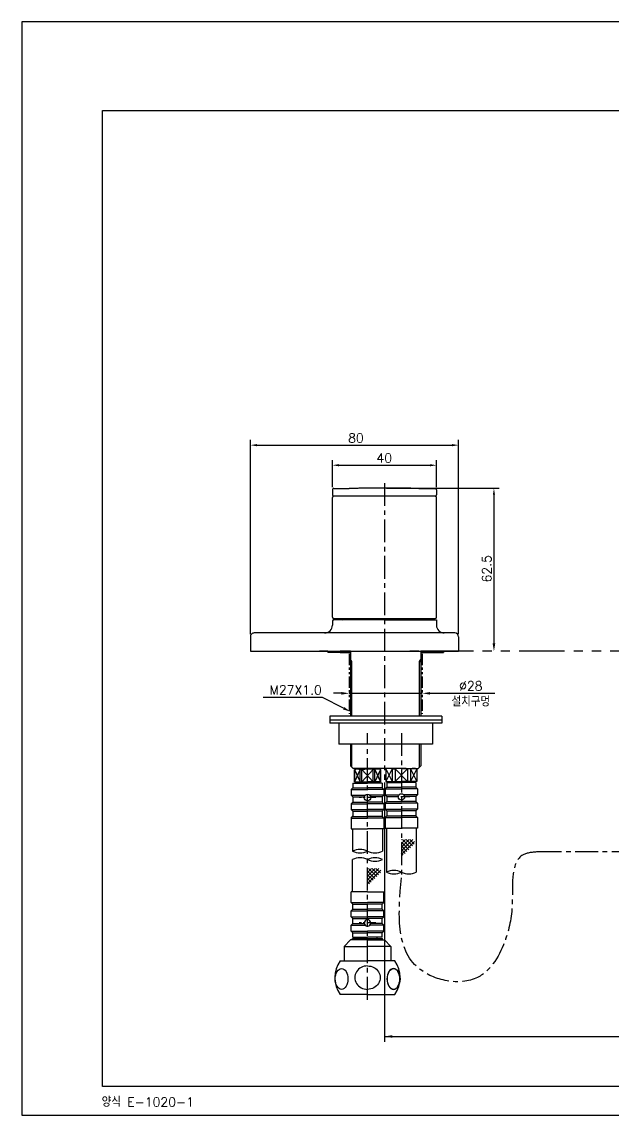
# Model space of a CAD drawing. Extents: x 2781 to 3375, y -6475 to -6055.
# Drawn here: x 2781 to 3008, y -6474.5 to -6054.5 of the extents above; entities that cross this region are included whole.
import ezdxf
from ezdxf.enums import TextEntityAlignment as Align

# ---------------------------------------------------------------- set-up
doc = ezdxf.new("R2010")
doc.units = 0
doc.header["$LTSCALE"] = 7
doc.header["$MEASUREMENT"] = 0
doc.linetypes.add('CENTER', pattern=[2, 1.25, -0.25, 0.25, -0.25])
doc.linetypes.add('PHANTOM2', pattern=[1.25, 0.625, -0.125, 0.125, -0.125, 0.125, -0.125])
doc.layers.get('0').update_dxf_attribs({"color": 2, "linetype": 'CONTINUOUS'})
for name, color, linetype in [('CL', 1, 'CENTER'), ('D', 2, 'CONTINUOUS'), ('DIM', 2, 'CONTINUOUS'), ('DWG', 7, 'CONTINUOUS'), ('PH', 3, 'PHANTOM2')]:
    doc.layers.add(name, color=color, linetype=linetype)
doc.styles.add('GHS', font='ROMANS.shx', dxfattribs={"bigfont": 'GHS.shx'})

# ---------------------------------------------------------------- blocks, each defined once
blk = doc.blocks.new('BORDER')
for p, q in [((1, 1), (0, 1)), ((0, 1), (0, 0)), ((0, 0), (1, 0))]:
    blk.add_line(p, q)

msp = doc.modelspace()

# ---------------------------------------------------------------- linework, layer by layer
at = {"color": 4}
for p, q in [((2811.95, -6463.53), (2811.95, -6088.53)), ((2811.95, -6088.53), (3360.95, -6088.53)), ((3360.95, -6463.53), (2811.95, -6463.53))]:
    msp.add_line(p, q, dxfattribs=at)
at = {"color": 2}
for p, q in [((2868.7, -6289.81), (2868.7, -6215.16)), ((2948.7, -6289.81), (2948.7, -6215.16)), ((2871.2, -6217.16), (2946.2, -6217.16)), ((2900.2, -6233.33), (2900.2, -6222.86)), ((2940.2, -6233.33), (2940.2, -6222.86)), ((2902.7, -6224.86), (2937.7, -6224.86)), ((2921, -6233.71), (2964.26, -6233.71)), ((2962.26, -6236.21), (2962.26, -6293.81)), ((2926.83, -6368.67), (2926.7, -6368.8)), ((2929.66, -6368.67), (2926.7, -6371.63)), ((2928.25, -6368.67), (2926.7, -6370.22)), ((2931.07, -6368.67), (2926.7, -6373.04)), ((2931.78, -6369.38), (2926.7, -6374.46)), ((2929.54, -6372.55), (2926.7, -6369.71)), ((2928.83, -6373.25), (2926.7, -6371.12)), ((2930.25, -6371.84), (2927.08, -6368.67)), ((2930.95, -6371.13), (2928.5, -6368.67)), ((2931.66, -6370.43), (2929.91, -6368.67)), ((2926.69, -6375.38), (2926.7, -6375.37)), ((2928.13, -6373.96), (2926.7, -6372.54)), ((2927.42, -6374.67), (2926.7, -6373.95)), ((2926.71, -6375.38), (2926.7, -6375.37)), ((2918.07, -6379.73), (2913.7, -6384.1)), ((2916.66, -6379.73), (2913.7, -6382.68)), ((2915.25, -6379.73), (2913.7, -6381.27)), ((2913.83, -6379.73), (2913.7, -6379.86)), ((2917.25, -6382.89), (2914.08, -6379.73)), ((2917.95, -6382.19), (2915.5, -6379.73)), ((2918.66, -6381.48), (2916.91, -6379.73)), ((2918.78, -6380.43), (2913.7, -6385.51)), ((2916.54, -6383.6), (2913.7, -6380.76)), ((2915.83, -6384.31), (2913.7, -6382.18)), ((2915.13, -6385.01), (2913.7, -6383.59)), ((2914.42, -6385.72), (2913.7, -6385.01)), ((2913.71, -6386.43), (2913.7, -6386.42))]:
    msp.add_line(p, q, dxfattribs=at)
at = {"color": 7, "linetype": 'Continuous'}
for p, q in [((2900.2, -6234.33), (2900.2, -6236.21)), ((2939.7, -6236.71), (2900.7, -6236.71)), ((2940.2, -6234.33), (2940.2, -6236.21)), ((2900.2, -6283.21), (2900.2, -6237.21)), ((2940.2, -6283.21), (2940.2, -6237.21)), ((2900.7, -6283.71), (2920.2, -6283.71)), ((2920.2, -6283.71), (2939.7, -6283.71)), ((2920.2, -6284.31), (2940.2, -6284.31)), ((2940.2, -6284.31), (2940.2, -6286.31)), ((2868.7, -6290.81), (2868.7, -6296.31)), ((2947.2, -6289.31), (2870.2, -6289.31)), ((2948.7, -6290.81), (2948.7, -6296.31)), ((2868.7, -6296.31), (2948.7, -6296.31)), ((2898.45, -6296.31), (2895.3, -6296.31)), ((2903.2, -6296.81), (2898.45, -6296.81)), ((2902.95, -6296.81), (2902.95, -6296.31)), ((2903.15, -6296.81), (2907.2, -6296.81)), ((2907.2, -6296.31), (2903.2, -6296.31)), ((2907.2, -6296.31), (2907.2, -6321.31)), ((2938.2, -6296.31), (2934.2, -6296.31)), ((2934.2, -6296.31), (2934.2, -6321.31)), ((2934.2, -6296.81), (2942.95, -6296.81)), ((2938.45, -6296.81), (2938.45, -6296.31)), ((2945, -6296.31), (2942.95, -6296.31)), ((2906.7, -6300.31), (2906.7, -6300.31)), ((2934.7, -6300.31), (2934.7, -6300.31)), ((2899.2, -6321.31), (2899.2, -6324.01)), ((2942.2, -6321.31), (2899.2, -6321.31)), ((2942.2, -6322.81), (2899.2, -6322.81)), ((2942.2, -6324.01), (2899.2, -6324.01)), ((2942.2, -6321.31), (2942.2, -6324.01)), ((2938.7, -6332.01), (2902.7, -6332.01)), ((2907.2, -6332.01), (2907.2, -6340.31)), ((2934.2, -6332.01), (2934.2, -6340.31)), ((2908.2, -6341.31), (2907.2, -6340.31)), ((2908.72, -6341.8), (2908.7, -6341.8)), ((2908.72, -6346.51), (2908.72, -6341.8)), ((2910.9, -6341.8), (2911.52, -6341.8)), ((2910.9, -6346.51), (2910.9, -6341.8)), ((2911.52, -6346.51), (2911.52, -6341.8)), ((2915.88, -6346.51), (2915.88, -6341.8)), ((2916.51, -6341.8), (2915.88, -6341.8)), ((2916.51, -6346.51), (2916.51, -6341.8)), ((2918.69, -6346.51), (2918.69, -6341.8)), ((2918.69, -6341.8), (2918.7, -6341.8)), ((2932.1, -6341.31), (2933.2, -6341.31)), ((2933.2, -6341.31), (2934.2, -6340.31))]:
    msp.add_line(p, q, dxfattribs=at)
at = {"color": 0, "ltscale": 0.2}
for p, q in [((2900.5, -6284.31), (2900.2, -6284.61)), ((2900.2, -6284.61), (2900.2, -6286.31)), ((2920.2, -6284.31), (2900.5, -6284.31)), ((2904.6, -6283.71), (2904.6, -6283.81))]:
    msp.add_line(p, q, dxfattribs=at)
at = {"color": 7, "linetype": 'Continuous'}
for points in [[(2902.7, -6324.01), (2902.7, -6332.01)], [(2938.7, -6324.01), (2938.7, -6332.01)]]:
    msp.add_lwpolyline(points, dxfattribs=at)
for centre, radius, start, end in [((2900.75, -6234.35), 0.544, 87.3571, 178.1146), ((2900.7, -6236.21), 0.5, 180, 270), ((2900.7, -6237.21), 0.5, 90, 180), ((2939.7, -6236.21), 0.5, 270, 0), ((2939.7, -6237.21), 0.5, 0, 90), ((2939.7, -6234.33), 0.5, 360, 89.3696), ((2900.7, -6283.21), 0.5, 180, 270), ((2939.7, -6283.21), 0.5, 270, 0), ((2943.2, -6286.31), 3, 180, 269.9997), ((2870.2, -6290.81), 1.5, 89.9997, 180), ((2947.2, -6290.81), 1.5, 0, 89.9997)]:
    msp.add_arc(centre, radius, start, end, dxfattribs=at)
at = {"color": 0, "ltscale": 0.2}
for centre, radius, start in [((2897.2, -6286.31), 3, 269.9997), ((2904.1, -6283.81), 0.5, 270)]:
    msp.add_arc(centre, radius, start, 0, dxfattribs=at)
at = {"color": 2, "linetype": 'Continuous'}
for centre, radius, start, end in [((2910.83, -6379.16), 6.69, 64.5641, 115.4359), ((2910.83, -6367.07), 6.69, 244.5641, 295.4359), ((2916.58, -6367.07), 6.69, 244.5641, 295.4359), ((2910.83, -6382.34), 6.69, 64.5641, 115.4359), ((2916.56, -6382.25), 6.6, 63.9618, 115.6022), ((2916.6, -6370.16), 6.79, 244.7314, 294.8325), ((2923.8, -6387.33), 6.78, 64.707, 114.8569), ((2923.85, -6375.05), 6.77, 244.671, 294.893), ((2929.55, -6375.05), 6.77, 245.107, 295.329)]:
    msp.add_arc(centre, radius, start, end, dxfattribs=at)
at = {"color": 7, "linetype": 'Continuous'}
for points, knots in [([(2900.71, -6233.81), (2901.52, -6233.8), (2903.49, -6233.78), (2905.46, -6233.76), (2906.62, -6233.75)], [2.500604, 2.500604, 2.500604, 2.500604, 4.915523, 8.410147, 8.410147, 8.410147, 8.410147]), ([(2933.37, -6233.75), (2933.2, -6233.75), (2932.83, -6233.75), (2932.29, -6233.75), (2931.74, -6233.74), (2931.19, -6233.74), (2930.64, -6233.74), (2930.09, -6233.73), (2929.54, -6233.73), (2928.99, -6233.73), (2928.45, -6233.73), (2927.9, -6233.72), (2927.35, -6233.72), (2926.8, -6233.72), (2926.25, -6233.72), (2925.7, -6233.72), (2925.15, -6233.72), (2924.61, -6233.71), (2924.06, -6233.71), (2923.51, -6233.71), (2922.96, -6233.71), (2922.41, -6233.71), (2921.86, -6233.71), (2921.31, -6233.71), (2920.76, -6233.71), (2920.22, -6233.71), (2919.68, -6233.71), (2919.14, -6233.71), (2918.61, -6233.71), (2918.07, -6233.71), (2917.54, -6233.71), (2917, -6233.71), (2916.46, -6233.71), (2915.93, -6233.71), (2915.39, -6233.72), (2914.86, -6233.72), (2914.32, -6233.72), (2913.78, -6233.72), (2913.25, -6233.72), (2912.71, -6233.72), (2912.18, -6233.73), (2911.64, -6233.73), (2911.11, -6233.73), (2910.57, -6233.73), (2910.04, -6233.74), (2909.5, -6233.74), (2908.97, -6233.74), (2908.43, -6233.74), (2907.89, -6233.75), (2907.36, -6233.75), (2906.93, -6233.75), (2906.69, -6233.75), (2906.62, -6233.76)], [0, 0, 0, 0, 0.537996, 1.08855, 1.634241, 2.186303, 2.732273, 3.282726, 3.831733, 4.381856, 4.929391, 5.476963, 6.026602, 6.577164, 7.123623, 7.673471, 8.222997, 8.768812, 9.316903, 9.868096, 10.418231, 10.964307, 11.515741, 12.064402, 12.613989, 13.160588, 13.697628, 14.229964, 14.768566, 15.304797, 15.838103, 16.373825, 16.911529, 17.447192, 17.983317, 18.518729, 19.055335, 19.589862, 20.124489, 20.662607, 21.197817, 21.731697, 22.270145, 22.80518, 23.339184, 23.873151, 24.409199, 24.94716, 25.48395, 26.015913, 26.554986, 26.755016, 26.755016, 26.755016, 26.755016]), ([(2933.37, -6233.75), (2934.56, -6233.76), (2936.17, -6233.77), (2937.79, -6233.79), (2938.22, -6233.79)], [0, 0, 0, 0, 3.54781, 4.847518, 4.847518, 4.847518, 4.847518])]:
    msp.add_open_spline(points, degree=3, knots=knots, dxfattribs=at)
msp.add_open_spline([(2938.22, -6233.79), (2938.72, -6233.8), (2939.21, -6233.82), (2939.71, -6233.83)], degree=3, dxfattribs=at)
for points in [[(2908.72, -6341.8), (2908.99, -6341.67), (2909.27, -6341.58), (2909.54, -6341.53), (2909.81, -6341.51)], [(2909.81, -6341.51), (2910.08, -6341.53), (2910.35, -6341.58), (2910.62, -6341.67), (2910.9, -6341.8)], [(2911.52, -6341.8), (2912.08, -6341.67), (2912.62, -6341.58), (2913.16, -6341.53), (2913.7, -6341.51)], [(2915.88, -6341.8), (2915.32, -6341.67), (2914.78, -6341.58), (2914.24, -6341.53), (2913.7, -6341.51)], [(2917.6, -6341.51), (2917.33, -6341.53), (2917.06, -6341.58), (2916.79, -6341.67), (2916.51, -6341.8)], [(2918.69, -6341.8), (2918.41, -6341.67), (2918.14, -6341.58), (2917.87, -6341.53), (2917.6, -6341.51)]]:
    msp.add_spline(points, degree=3, dxfattribs=at)
at = {"color": 2}
for points in [[(2871.2, -6216.74), (2871.2, -6217.58), (2868.7, -6217.16)], [(2946.2, -6216.74), (2946.2, -6217.58), (2948.7, -6217.16)], [(2902.7, -6224.45), (2902.7, -6225.28), (2900.2, -6224.86)], [(2937.7, -6224.45), (2937.7, -6225.28), (2940.2, -6224.86)], [(2961.85, -6236.21), (2962.68, -6236.21), (2962.26, -6233.71)]]:
    msp.add_solid(points, dxfattribs=at)
at = {"layer": 'CL', "color": 1}
msp.add_line((2920.2, -6231.71), (2920.2, -6345.75), dxfattribs=at)
at = {"layer": 'CL', "linetype": 'CENTER'}
for p, q in [((2913.7, -6430.21), (2913.7, -6327.81)), ((2926.7, -6327.81), (2926.7, -6383.35))]:
    msp.add_line(p, q, dxfattribs=at)
at = {"layer": 'CL', "ltscale": 0.4}
for p, q in [((2916.95, -6352.51), (2910.45, -6352.51)), ((2929.95, -6352.31), (2923.45, -6352.31)), ((2916.95, -6400.71), (2910.45, -6400.71))]:
    msp.add_line(p, q, dxfattribs=at)
at = {"layer": 'CL'}
msp.add_line((3184.23, -6373.34), (2979.38, -6373.34), dxfattribs=at)
at = {"layer": 'CL', "color": 1}
msp.add_spline([(2979.38, -6373.34), (2973.45, -6374.55), (2969.3, -6392.3), (2966.71, -6406.99), (2955.92, -6421.63), (2933.37, -6418.13), (2926.7, -6383.35)], degree=3, dxfattribs=at)
at = {"layer": 'D'}
for p, q in [((2899.61, -6296.81), (2900.11, -6296.31)), ((2901.38, -6296.81), (2901.88, -6296.31)), ((2907.7, -6300.31), (2907.2, -6299.44)), ((2933.7, -6300.31), (2934.2, -6299.44)), ((2907.7, -6321.31), (2907.7, -6300.31)), ((2933.7, -6321.31), (2933.7, -6300.31)), ((2896.42, -6314.11), (2873.69, -6314.11)), ((2904.53, -6318.21), (2896.42, -6314.11)), ((2907.7, -6340.81), (2907.7, -6332.01)), ((2933.7, -6340.81), (2933.7, -6332.01)), ((2910.9, -6341.8), (2908.72, -6346.51)), ((2908.72, -6341.8), (2910.9, -6346.51)), ((2915.88, -6346.51), (2911.52, -6341.8)), ((2915.88, -6341.8), (2911.52, -6346.51)), ((2918.69, -6341.8), (2916.51, -6346.51)), ((2916.51, -6341.8), (2918.69, -6346.51)), ((2923.14, -6341.51), (2920.7, -6346.31)), ((2920.7, -6341.54), (2923.14, -6346.31)), ((2929.1, -6341.51), (2924.31, -6346.31)), ((2929.1, -6346.31), (2924.31, -6341.51)), ((2930.27, -6341.51), (2932.7, -6346.31)), ((2932.7, -6341.54), (2930.27, -6346.31))]:
    msp.add_line(p, q, dxfattribs=at)
at = {"layer": 'D', "color": 2}
for p, q in [((2903.7, -6312.49), (2900.7, -6312.49)), ((2906.7, -6312.49), (2934.7, -6312.49)), ((2937.7, -6312.49), (2962.56, -6312.49))]:
    msp.add_line(p, q, dxfattribs=at)
for points in [[(2903.7, -6311.99), (2903.7, -6312.99), (2906.7, -6312.49)], [(2937.7, -6311.99), (2937.7, -6312.99), (2934.7, -6312.49)]]:
    msp.add_solid(points, dxfattribs=at)
at = {"layer": 'D'}
msp.add_solid([(2904.75, -6317.77), (2907.2, -6319.57), (2904.3, -6318.66)], dxfattribs=at)
at = {"layer": 'DIM'}
for p, q in [((2920.2, -6346.75), (2920.2, -6446.32)), ((2920.2, -6444.32), (3243.4, -6444.32))]:
    msp.add_line(p, q, dxfattribs=at)
for points in [[(2961.76, -6293.31), (2962.76, -6293.31), (2962.26, -6296.31)], [(2923.2, -6443.82), (2923.2, -6444.82), (2920.2, -6444.32)]]:
    msp.add_solid(points, dxfattribs=at)
at = {"layer": 'DWG'}
for p, q in [((2935.8, -6283.71), (2935.8, -6283.81)), ((2898.45, -6296.31), (2898.45, -6296.81)), ((2942.95, -6296.31), (2942.95, -6296.81)), ((2907.7, -6300.31), (2907.2, -6300.31)), ((2933.7, -6300.31), (2934.2, -6300.31)), ((2926.7, -6341.31), (2908.2, -6341.31)), ((2909.2, -6341.51), (2908.7, -6341.8)), ((2908.7, -6341.8), (2908.7, -6346.51)), ((2913.7, -6341.51), (2909.2, -6341.51)), ((2909.3, -6341.31), (2909.3, -6341.51)), ((2913.7, -6341.51), (2918.2, -6341.51)), ((2918.1, -6341.31), (2918.1, -6341.51)), ((2918.2, -6341.51), (2918.7, -6341.8)), ((2918.7, -6341.8), (2918.7, -6346.51)), ((2921.1, -6341.31), (2920.7, -6341.54)), ((2920.7, -6341.54), (2920.7, -6346.31)), ((2923.14, -6341.51), (2924.31, -6341.51)), ((2923.14, -6341.51), (2923.14, -6346.31)), ((2924.31, -6341.51), (2924.31, -6346.31)), ((2926.7, -6341.31), (2932.3, -6341.31)), ((2930.27, -6341.51), (2929.1, -6341.51)), ((2929.1, -6341.51), (2929.1, -6346.31)), ((2930.27, -6341.51), (2930.27, -6346.31)), ((2932.3, -6341.31), (2932.7, -6341.54)), ((2932.7, -6341.54), (2932.7, -6346.31)), ((2907.45, -6349.39), (2908.1, -6348.74)), ((2907.45, -6349.39), (2907.45, -6351.63)), ((2907.45, -6349.39), (2913.7, -6349.39)), ((2908.1, -6347.01), (2908.1, -6348.74)), ((2908.1, -6347.01), (2913.7, -6347.01)), ((2908.1, -6348.74), (2913.7, -6348.74)), ((2908.7, -6346.51), (2913.7, -6346.51)), ((2909.95, -6346.51), (2909.95, -6347.01)), ((2918.7, -6346.51), (2913.7, -6346.51)), ((2919.3, -6347.01), (2913.7, -6347.01)), ((2919.3, -6348.74), (2913.7, -6348.74)), ((2919.95, -6349.39), (2913.7, -6349.39)), ((2917.45, -6346.51), (2917.45, -6347.01)), ((2919.3, -6347.01), (2919.3, -6348.74)), ((2919.95, -6349.39), (2919.3, -6348.74)), ((2919.95, -6349.39), (2919.95, -6351.63)), ((2920.45, -6349.19), (2921.1, -6348.54)), ((2920.45, -6349.19), (2926.7, -6349.19)), ((2920.45, -6349.19), (2920.45, -6351.43)), ((2920.7, -6346.31), (2926.7, -6346.31)), ((2921.1, -6346.81), (2921.1, -6348.54)), ((2921.1, -6346.81), (2926.7, -6346.81)), ((2921.1, -6348.54), (2926.7, -6348.54)), ((2922.95, -6346.31), (2922.95, -6346.81)), ((2932.7, -6346.31), (2926.7, -6346.31)), ((2932.3, -6346.81), (2926.7, -6346.81)), ((2932.3, -6348.54), (2926.7, -6348.54)), ((2932.95, -6349.19), (2926.7, -6349.19)), ((2930.45, -6346.31), (2930.45, -6346.81)), ((2932.3, -6346.81), (2932.3, -6348.54)), ((2932.95, -6349.19), (2932.3, -6348.54)), ((2932.95, -6349.19), (2932.95, -6351.43)), ((2907.45, -6351.63), (2908.1, -6352.28)), ((2907.45, -6351.63), (2912.82, -6351.63)), ((2907.45, -6354.89), (2908.1, -6354.24)), ((2908.1, -6352.28), (2908.1, -6354.24)), ((2908.1, -6352.28), (2912.47, -6352.28)), ((2908.1, -6354.24), (2913.7, -6354.24)), ((2919.3, -6354.24), (2913.7, -6354.24)), ((2919.95, -6351.63), (2914.59, -6351.63)), ((2919.3, -6352.28), (2914.93, -6352.28)), ((2919.95, -6351.63), (2919.3, -6352.28)), ((2919.3, -6352.28), (2919.3, -6354.24)), ((2919.95, -6354.89), (2919.3, -6354.24)), ((2920.45, -6351.43), (2925.82, -6351.43)), ((2920.45, -6351.43), (2921.1, -6352.08)), ((2920.45, -6354.69), (2921.1, -6354.04)), ((2921.1, -6352.08), (2925.47, -6352.08)), ((2921.1, -6352.08), (2921.1, -6354.04)), ((2921.1, -6354.04), (2926.7, -6354.04)), ((2932.3, -6354.04), (2926.7, -6354.04)), ((2932.95, -6351.43), (2927.59, -6351.43)), ((2932.3, -6352.08), (2927.93, -6352.08)), ((2932.95, -6351.43), (2932.3, -6352.08)), ((2932.3, -6352.08), (2932.3, -6354.04)), ((2932.95, -6354.69), (2932.3, -6354.04)), ((2907.45, -6354.89), (2907.45, -6357.13)), ((2907.45, -6354.89), (2913.7, -6354.89)), ((2907.45, -6357.13), (2908.1, -6357.78)), ((2907.45, -6357.13), (2913.7, -6357.13)), ((2908.1, -6357.78), (2908.1, -6359.74)), ((2908.1, -6357.78), (2913.7, -6357.78)), ((2919.95, -6354.89), (2913.7, -6354.89)), ((2919.95, -6357.13), (2913.7, -6357.13)), ((2919.3, -6357.78), (2913.7, -6357.78)), ((2919.95, -6357.13), (2919.3, -6357.78)), ((2919.3, -6357.78), (2919.3, -6359.74)), ((2919.95, -6354.89), (2919.95, -6357.13)), ((2920.45, -6354.69), (2926.7, -6354.69)), ((2920.45, -6354.69), (2920.45, -6356.93)), ((2920.45, -6356.93), (2926.7, -6356.93)), ((2920.45, -6356.93), (2921.1, -6357.58)), ((2921.1, -6357.58), (2926.7, -6357.58)), ((2921.1, -6357.58), (2921.1, -6359.54)), ((2932.95, -6354.69), (2926.7, -6354.69)), ((2932.95, -6356.93), (2926.7, -6356.93)), ((2932.3, -6357.58), (2926.7, -6357.58)), ((2932.95, -6356.93), (2932.3, -6357.58)), ((2932.3, -6357.58), (2932.3, -6359.54)), ((2932.95, -6354.69), (2932.95, -6356.93)), ((2907.45, -6360.39), (2908.1, -6359.74)), ((2907.45, -6360.39), (2907.45, -6364.51)), ((2907.45, -6360.39), (2913.7, -6360.39)), ((2908.09, -6359.76), (2913.7, -6359.76)), ((2919.32, -6359.76), (2913.7, -6359.76)), ((2919.95, -6360.39), (2913.7, -6360.39)), ((2919.95, -6360.39), (2919.3, -6359.74)), ((2919.95, -6360.39), (2919.95, -6364.51)), ((2920.45, -6360.19), (2921.1, -6359.54)), ((2920.45, -6360.19), (2920.45, -6364.31)), ((2920.45, -6360.19), (2926.7, -6360.19)), ((2921.09, -6359.56), (2926.7, -6359.56)), ((2932.32, -6359.56), (2926.7, -6359.56)), ((2932.95, -6360.19), (2926.7, -6360.19)), ((2932.95, -6360.19), (2932.3, -6359.54)), ((2932.95, -6360.19), (2932.95, -6364.31)), ((2907.45, -6364.51), (2913.7, -6364.51)), ((2907.95, -6364.51), (2907.95, -6373.12)), ((2919.95, -6364.51), (2913.7, -6364.51)), ((2919.45, -6364.51), (2919.45, -6373.12)), ((2920.45, -6364.31), (2926.7, -6364.31)), ((2920.95, -6364.31), (2920.95, -6381.18)), ((2932.95, -6364.31), (2926.7, -6364.31)), ((2932.45, -6364.31), (2932.45, -6381.18)), ((2907.95, -6388.71), (2907.95, -6376.32)), ((2907.45, -6392.82), (2907.45, -6388.71)), ((2913.7, -6388.71), (2907.45, -6388.71)), ((2913.7, -6388.71), (2919.95, -6388.71)), ((2919.95, -6392.82), (2919.95, -6388.71)), ((2907.45, -6392.82), (2908.1, -6393.47)), ((2907.45, -6392.82), (2913.7, -6392.82)), ((2907.45, -6396.09), (2908.1, -6395.44)), ((2907.45, -6398.32), (2907.45, -6396.09)), ((2907.45, -6396.09), (2913.7, -6396.09)), ((2908.09, -6393.46), (2913.7, -6393.46)), ((2908.1, -6395.44), (2908.1, -6393.47)), ((2908.1, -6395.44), (2913.7, -6395.44)), ((2919.95, -6392.82), (2913.7, -6392.82)), ((2919.32, -6393.46), (2913.7, -6393.46)), ((2919.3, -6395.44), (2913.7, -6395.44)), ((2919.95, -6396.09), (2913.7, -6396.09)), ((2919.95, -6392.82), (2919.3, -6393.47)), ((2919.3, -6395.44), (2919.3, -6393.47)), ((2919.95, -6396.09), (2919.3, -6395.44)), ((2919.95, -6398.32), (2919.95, -6396.09)), ((2907.45, -6398.32), (2913.7, -6398.32)), ((2907.45, -6398.32), (2908.1, -6398.97)), ((2908.1, -6398.97), (2913.7, -6398.97)), ((2908.1, -6400.94), (2908.1, -6398.97)), ((2919.95, -6398.32), (2913.7, -6398.32)), ((2919.3, -6398.97), (2913.7, -6398.97)), ((2919.95, -6398.32), (2919.3, -6398.97)), ((2919.3, -6400.94), (2919.3, -6398.97)), ((2907.45, -6401.59), (2908.1, -6400.94)), ((2907.45, -6403.82), (2907.45, -6401.59)), ((2907.45, -6401.59), (2912.82, -6401.59)), ((2907.45, -6403.82), (2913.7, -6403.82)), ((2907.45, -6403.82), (2908.1, -6404.47)), ((2908.1, -6400.94), (2912.47, -6400.94)), ((2908.1, -6406.21), (2908.1, -6404.47)), ((2908.1, -6404.47), (2913.7, -6404.47)), ((2919.95, -6403.82), (2913.7, -6403.82)), ((2919.3, -6404.47), (2913.7, -6404.47)), ((2919.95, -6401.59), (2914.59, -6401.59)), ((2919.3, -6400.94), (2914.93, -6400.94)), ((2919.95, -6401.59), (2919.3, -6400.94)), ((2919.95, -6403.82), (2919.3, -6404.47)), ((2919.3, -6406.21), (2919.3, -6404.47)), ((2919.95, -6403.82), (2919.95, -6401.59)), ((2907.2, -6407.21), (2904.7, -6409.71)), ((2913.7, -6407.21), (2907.2, -6407.21)), ((2913.7, -6406.71), (2908, -6406.71)), ((2908, -6407.21), (2908, -6406.71)), ((2909.45, -6406.71), (2908, -6406.71)), ((2908.1, -6406.21), (2913.7, -6406.21)), ((2909.95, -6406.71), (2909.95, -6406.21)), ((2919.3, -6406.21), (2913.7, -6406.21)), ((2913.7, -6406.71), (2919.4, -6406.71)), ((2913.7, -6407.21), (2920.2, -6407.21)), ((2917.45, -6406.71), (2917.45, -6406.21)), ((2917.95, -6406.71), (2919.4, -6406.71)), ((2919.4, -6407.21), (2919.4, -6406.71)), ((2920.2, -6407.21), (2922.7, -6409.71)), ((2904.7, -6409.71), (2904.7, -6415.21)), ((2904.7, -6409.71), (2913.7, -6409.71)), ((2922.7, -6409.71), (2913.7, -6409.71)), ((2922.7, -6409.71), (2922.7, -6415.21)), ((2903.2, -6415.21), (2913.7, -6415.21)), ((2924.2, -6415.21), (2913.7, -6415.21)), ((2913.7, -6428.21), (2903.2, -6428.21)), ((2913.7, -6428.21), (2924.2, -6428.21))]:
    msp.add_line(p, q, dxfattribs=at)
for centre in [(2913.7, -6352.51), (2926.7, -6352.31)]:
    msp.add_circle(centre, 1.25, dxfattribs=at)
for centre, radius, start, end in [((2936.3, -6283.81), 0.5, 180, 270), ((2921.96, -6344.84), 3.53, 70.5213, 110.8385), ((2927.17, -6361.22), 19.92, 91.3524, 98.2796), ((2926.23, -6361.22), 19.92, 81.7204, 88.6476), ((2931.45, -6344.84), 3.53, 69.1615, 109.4787), ((2913.7, -6400.71), 1.25, 90, 270), ((2913.7, -6400.71), 1.25, 270, 90), ((2912.77, -6421.71), 11.56, 145.7945, 214.2055), ((2914.64, -6421.71), 11.56, 325.7945, 34.2055)]:
    msp.add_arc(centre, radius, start, end, dxfattribs=at)
msp.add_ellipse((2913.7, -6421.71), major_axis=(-4.9, 0), ratio=0.918559, start_param=4.712389, end_param=7.853982, dxfattribs=at)
at = {"layer": 'DWG', "extrusion": (0, 0, -1)}
msp.add_ellipse((2913.7, -6421.71), major_axis=(4.9, 0), ratio=0.918559, start_param=4.712389, end_param=7.853982, dxfattribs=at)
at = {"layer": 'DWG'}
for centre in [(2903.74, -6422.21), (2923.74, -6422.21)]:
    msp.add_ellipse(centre, major_axis=(0, 4), ratio=0.612372, dxfattribs=at)
at = {"layer": 'DWG', "extrusion": (0, 0, -1)}
msp.add_ellipse((2923.66, -6422.21), major_axis=(0, 4), ratio=0.612372, dxfattribs=at)
at = {"layer": 'PH'}
for p, q in [((2906.7, -6297.31), (2906.7, -6320.31)), ((2934.7, -6297.31), (2934.7, -6320.31))]:
    msp.add_line(p, q, dxfattribs=at)
at = {"layer": 'PH', "ltscale": 4}
msp.add_line((3234.41, -6296.31), (2926.51, -6296.31), dxfattribs=at)

# ---------------------------------------------------------------- block references
at = {"xscale": 593.9999999999995, "yscale": 420, "zscale": 594}
msp.add_blockref('BORDER', (2780.95, -6474.53), dxfattribs=at)

# ---------------------------------------------------------------- texts
at = {"color": 2, "char_height": 3.5, "attachment_point": 5, "style": 'GHS'}
for s, insert in [('\\A1;80', (2909.26, -6214.41)), ('\\A1;40', (2920.15, -6222.11))]:
    msp.add_mtext(s, dxfattribs=dict(at, insert=insert))
at = {"color": 2, "insert": (2959.51, -6264.64), "char_height": 3.5, "attachment_point": 5, "rotation": 90, "style": 'GHS'}
msp.add_mtext('62.5', dxfattribs=at)
at = {"layer": 'D', "style": 'GHS'}
msp.add_text('M27X1.0', height=3.5, dxfattribs=at).set_placement((2896.16, -6312.92), align=Align.RIGHT)
at = {"layer": 'D', "color": 2, "char_height": 3.5, "attachment_point": 5, "style": 'GHS'}
for s, insert in [('%%C28', (2953.37, -6309.63)), ('설치구멍', (2953.37, -6315.77))]:
    msp.add_mtext(s, dxfattribs=dict(at, insert=insert))
at = {"layer": 'DWG', "color": 7, "style": 'GHS'}
msp.add_text('양식 E-1020-1', height=3.5, dxfattribs=at).set_placement((2811.59, -6471.28))

doc.saveas('drawing.dxf')
